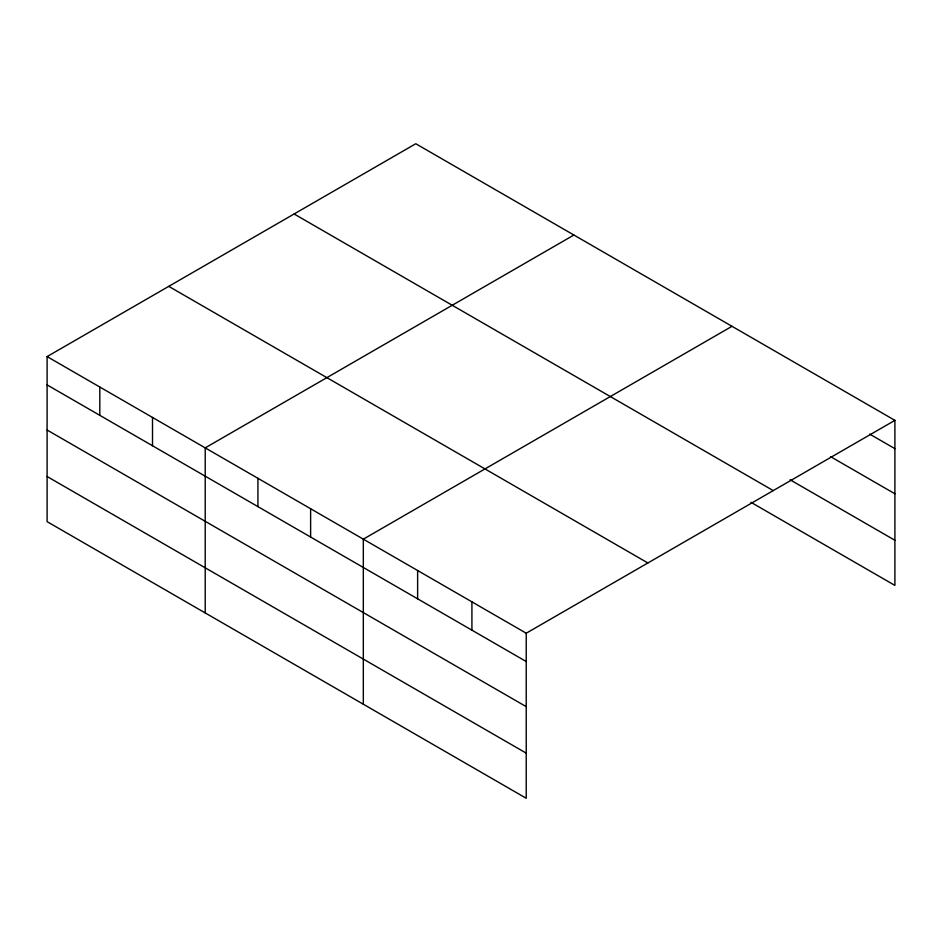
<?xml version="1.0" encoding="UTF-8"?>
<svg xmlns="http://www.w3.org/2000/svg" width="942" height="942" viewBox="0 0 942 942"><rect width="100%" height="100%" fill="white"/><g stroke="black" fill="none" stroke-linecap="round" stroke-linejoin="round"><path stroke-width="1.41" d="M526.225 706.641L526.225 633.212L47.1 356.594L47.1 521.644L526.225 798.263L526.225 706.641L47.1 430.023M750.939 502.298L894.9 585.406L894.9 420.356L415.775 143.737L47.1 356.594M573.89 235.029L205.215 447.874L205.215 612.924M731.993 326.309L363.318 539.165L363.318 704.204M526.225 633.212L894.9 420.356M869.643 434.085L894.9 448.663M830.503 456.611L894.9 493.785M790.091 479.772L894.9 540.284M294.116 213.987L773.241 490.605M168.759 286.356L647.884 562.975M47.1 384.901L526.225 661.519M47.1 476.511L526.225 753.141M471.918 601.867L471.918 630.163M417.624 570.511L417.624 598.818M310.625 508.739L310.625 537.034M257.92 478.3L257.92 506.608M152.51 417.447L152.51 445.754M99.805 387.021L99.805 415.328"/></g></svg>
